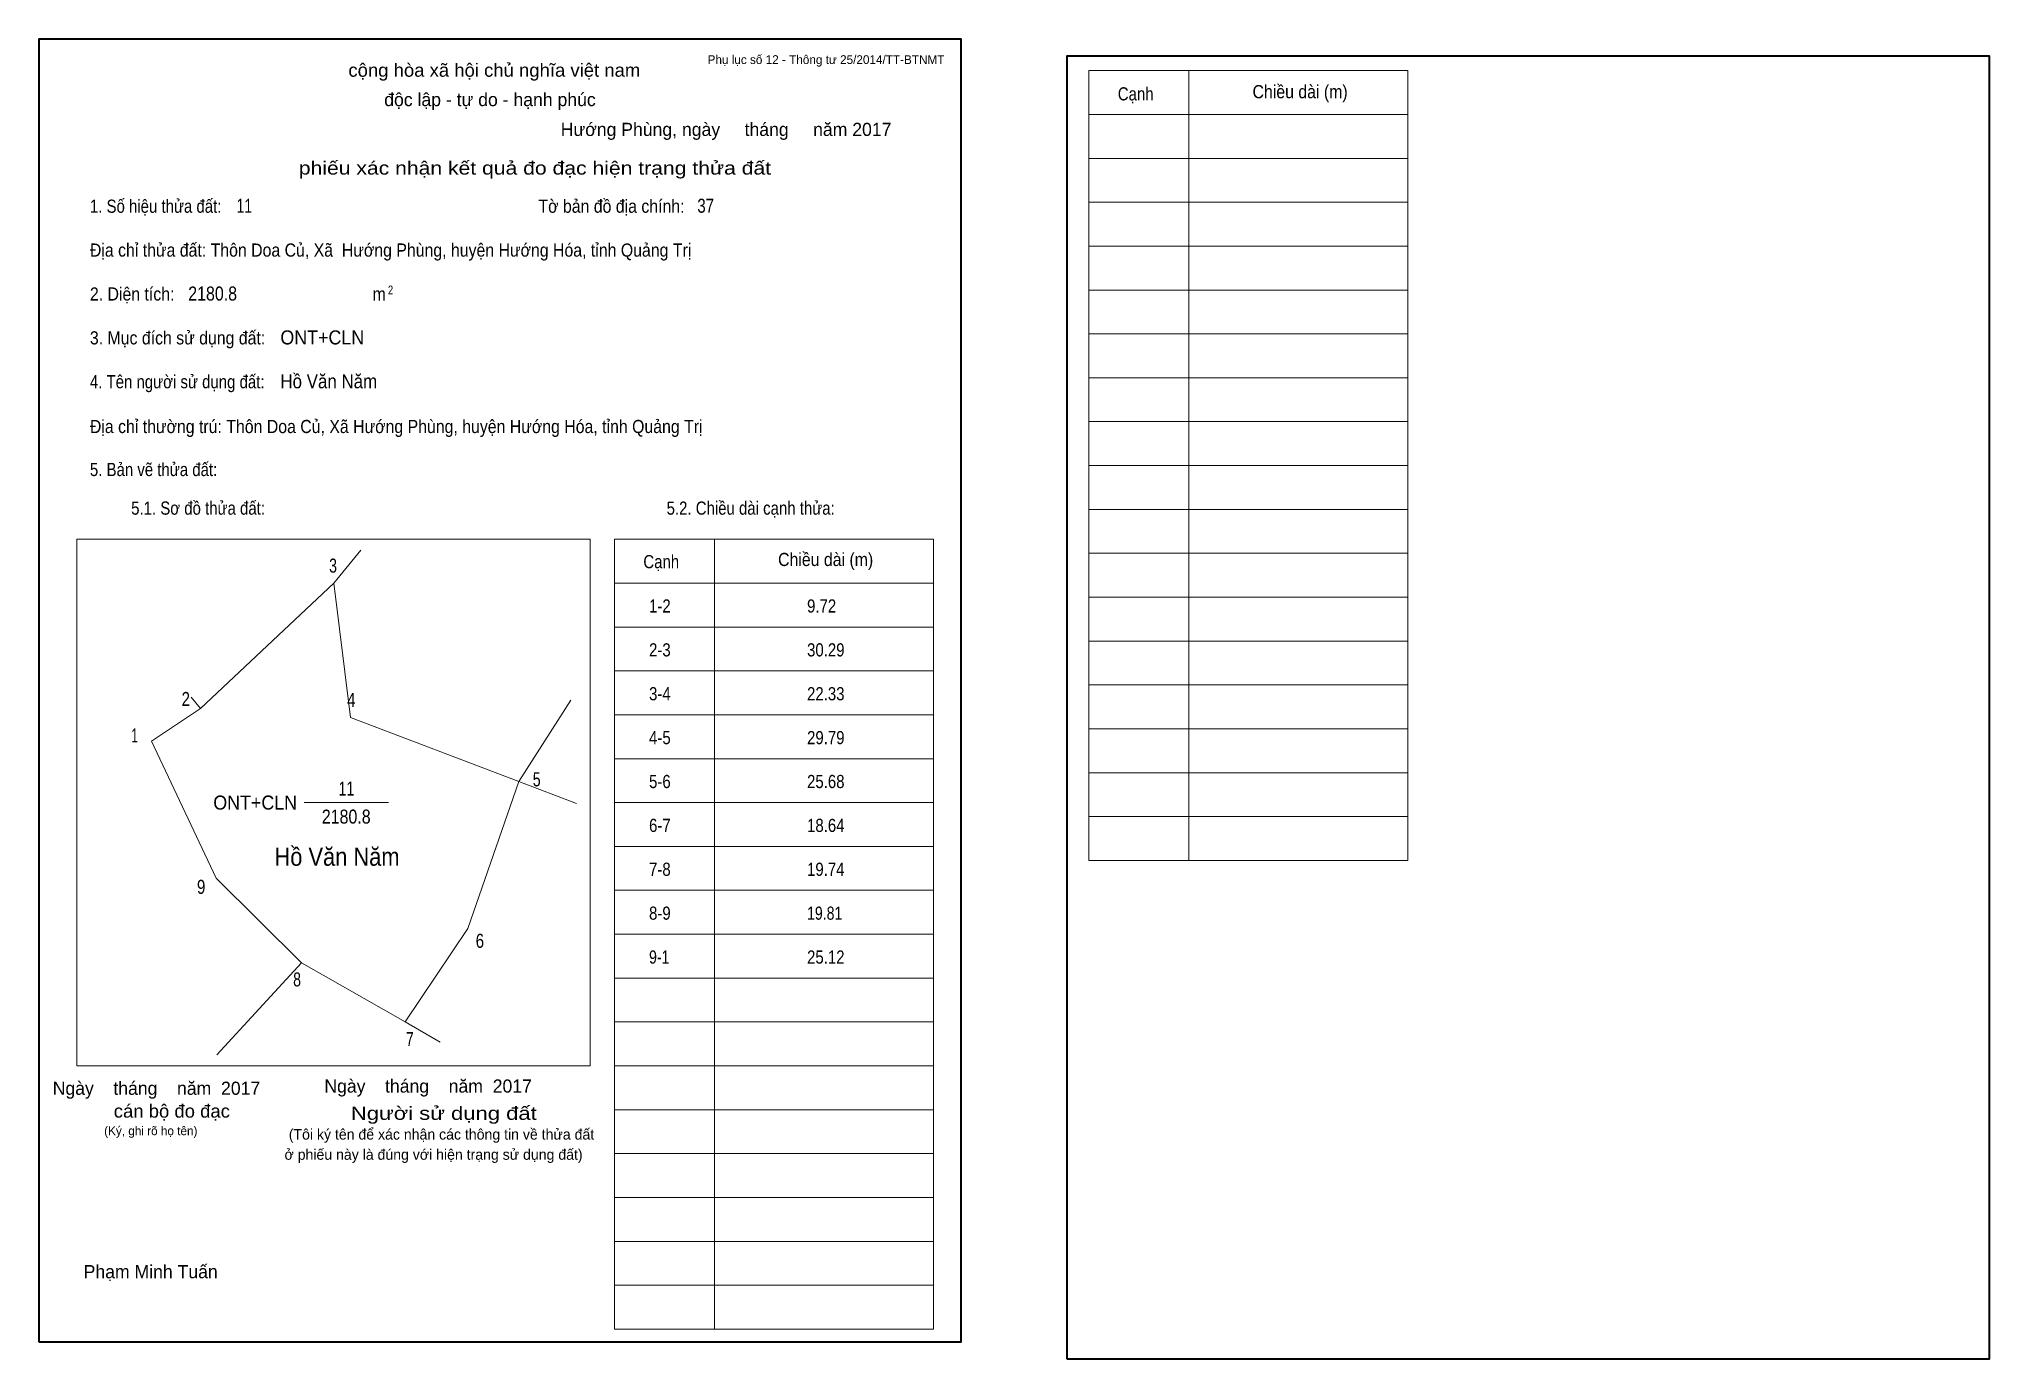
# Model space of a CAD drawing. Header units: centimetres. Extents: x 0 to 44.4, y -0.4 to 29.7.
import ezdxf
from ezdxf.enums import TextEntityAlignment as Align

# ---------------------------------------------------------------- set-up
doc = ezdxf.new("R2010")
doc.units = ezdxf.units.CM
doc.header["$LTSCALE"] = 0.12
for name, color, linetype in [('2', 7, 'Continuous'), ('30', 7, 'Continuous'), ('32', 7, 'Continuous'), ('34', 7, 'Continuous')]:
    doc.layers.add(name, color=color, linetype=linetype)
for name, color, linetype, lineweight in [('33', 7, 'Continuous', 13), ('6', 7, 'Continuous', 13), ('63', 7, 'Continuous', 13)]:
    doc.layers.add(name, color=color, linetype=linetype, lineweight=lineweight)

msp = doc.modelspace()

# ---------------------------------------------------------------- linework, layer by layer
at = {"layer": '33'}
msp.add_line((6.04, 12.3), (7.96, 12.3), dxfattribs=at)
at = {"layer": '6'}
for p, q in [((6.72, 17.3), (7.33, 18.05)), ((3.68, 14.44), (6.72, 17.3)), ((3.68, 14.44), (3.47, 14.7)), ((10.93, 12.78), (12.25, 12.28)), ((5.98, 8.65), (4.04, 10.58)), ((5.98, 8.65), (4.05, 6.55)), ((5.98, 8.65), (8.34, 7.3)), ((8.34, 7.3), (9.14, 6.84))]:
    msp.add_line(p, q, dxfattribs=at)
for points in [[(10.93, 12.78), (7.1, 14.24), (6.72, 17.3)], [(3.68, 14.44), (2.56, 13.7), (4.04, 10.58)], [(12.12, 14.63), (10.93, 12.78), (9.77, 9.43), (8.34, 7.3)]]:
    msp.add_lwpolyline(points, dxfattribs=at)
at = {"layer": '63'}
for p, q in [((23.92, 28.98), (31.19, 28.98)), ((23.92, 10.98), (23.92, 28.98)), ((26.2, 10.98), (26.2, 28.98)), ((31.19, 10.98), (31.19, 28.98)), ((23.92, 27.98), (31.19, 27.98)), ((23.92, 26.98), (31.19, 26.98)), ((23.92, 25.98), (31.19, 25.98)), ((23.92, 24.98), (31.19, 24.98)), ((23.92, 23.98), (31.19, 23.98)), ((23.92, 22.98), (31.19, 22.98)), ((23.92, 21.98), (31.19, 21.98)), ((23.92, 20.98), (31.19, 20.98)), ((23.92, 19.98), (31.19, 19.98)), ((23.92, 18.98), (31.19, 18.98)), ((0.86, 18.3), (12.56, 18.3)), ((0.86, 6.3), (0.86, 18.3)), ((12.56, 6.3), (12.56, 18.3)), ((13.11, 18.3), (20.38, 18.3)), ((13.11, 0.3), (13.11, 18.3)), ((15.39, 0.3), (15.39, 18.3)), ((20.38, 0.3), (20.38, 18.3)), ((23.92, 17.98), (31.19, 17.98)), ((13.11, 17.3), (20.38, 17.3)), ((23.92, 16.98), (31.19, 16.98)), ((13.11, 16.3), (20.38, 16.3)), ((23.92, 15.98), (31.19, 15.98)), ((13.11, 15.3), (20.38, 15.3)), ((23.92, 14.98), (31.19, 14.98)), ((13.11, 14.3), (20.38, 14.3)), ((23.92, 13.98), (31.19, 13.98)), ((13.11, 13.3), (20.38, 13.3)), ((23.92, 12.98), (31.19, 12.98)), ((13.11, 12.3), (20.38, 12.3)), ((23.92, 11.98), (31.19, 11.98)), ((13.11, 11.3), (20.38, 11.3)), ((23.92, 10.98), (31.19, 10.98)), ((13.11, 10.3), (20.38, 10.3)), ((13.11, 9.3), (20.38, 9.3)), ((13.11, 8.3), (20.38, 8.3)), ((13.11, 7.3), (20.38, 7.3)), ((0.86, 6.3), (12.56, 6.3)), ((13.11, 6.3), (20.38, 6.3)), ((13.11, 5.3), (20.38, 5.3)), ((13.11, 4.3), (20.38, 4.3)), ((13.11, 3.3), (20.38, 3.3)), ((13.11, 2.3), (20.38, 2.3)), ((13.11, 1.3), (20.38, 1.3)), ((13.11, 0.3), (20.38, 0.3))]:
    msp.add_line(p, q, dxfattribs=at)
at = {"layer": '63', "lineweight": 35}
for points in [[(0, 0), (0, 29.7), (21, 29.7), (21, 0)], [(23.43, -0.38), (23.43, 29.32), (44.43, 29.32), (44.43, -0.38)]]:
    msp.add_lwpolyline(points, close=True, dxfattribs=at)

# ---------------------------------------------------------------- texts
at = {"layer": '2', "width": 0.9}
msp.add_text('Hồ Văn Năm', height=0.4135, dxfattribs=at).set_placement((6.79, 10.86), align=Align.CENTER)
at = {"layer": '30'}
for s, width, p in [('1-2', 0.85, (13.9, 16.63)), ('9.72', 0.85, (17.5, 16.63)), ('2-3', 0.85, (13.9, 15.63)), ('30.29', 0.85, (17.5, 15.63)), ('3-4', 0.85, (13.9, 14.63)), ('22.33', 0.85, (17.5, 14.63)), ('4-5', 0.85, (13.9, 13.63)), ('29.79', 0.85, (17.5, 13.63)), ('5-6', 0.85, (13.9, 12.63)), ('25.68', 0.85, (17.5, 12.63)), ('6-7', 0.85, (13.9, 11.63)), ('18.64', 0.85, (17.5, 11.63)), ('7-8', 0.85, (13.9, 10.63)), ('19.74', 0.85, (17.5, 10.63)), ('8-9', 0.85, (13.9, 9.63)), ('19.81', 0.8, (17.5, 9.63)), ('9-1', 0.8, (13.9, 8.63)), ('25.12', 0.85, (17.5, 8.63))]:
    msp.add_text(s, height=0.3, dxfattribs=dict(at, width=width)).set_placement(p)
at = {"layer": '32'}
for s, width, p in [('3', 0.75, (6.7, 17.54)), ('2', 0.8, (3.345, 14.5)), ('4', 0.8, (7.115, 14.48)), ('1', 0.65, (2.18, 13.67)), ('5', 0.75, (11.34, 12.67)), ('9', 0.8, (3.695, 10.22)), ('6', 0.8, (10.045, 8.99)), ('8', 0.75, (5.88, 8.11)), ('7', 0.75, (8.45, 6.75))]:
    msp.add_text(s, height=0.32, dxfattribs=dict(at, width=width)).set_placement(p, align=Align.CENTER)
at = {"layer": '33', "width": 0.95}
msp.add_text('ONT+CLN', height=0.32, dxfattribs=at).set_placement((5.88, 12.14), align=Align.RIGHT)
at = {"layer": '33'}
for s, width, p in [('11', 0.75, (7.005, 12.46)), ('2180.8', 0.85, (7, 11.82))]:
    msp.add_text(s, height=0.32, dxfattribs=dict(at, width=width)).set_placement(p, align=Align.CENTER)
at = {"layer": '34'}
for s, width, p in [('11', 0.75, (4.5, 25.74)), ('37', 0.8, (15, 25.74)), ('2180.8', 0.85, (3.4, 23.74)), ('ONT+CLN', 0.95, (5.5, 22.74)), ('Hồ Văn Năm', 0.9, (5.5, 21.74))]:
    msp.add_text(s, height=0.32, dxfattribs=dict(at, width=width)).set_placement(p)
at = {"layer": '63'}
for s, height, p in [('Phụ lục số 12 - Thông tư 25/2014/TT-BTNMT', 0.2, (20.63, 29.13)), ('Ngày    tháng    năm  2017', 0.3, (5.04, 5.64)), ('Ngày    tháng    năm  2017', 0.3, (11.23, 5.69)), ('(Ký, ghi rõ họ tên)', 0.2, (3.61, 4.72))]:
    msp.add_text(s, height=height, dxfattribs=at).set_placement(p, align=Align.RIGHT)
at = {"layer": '63', "width": 1.05}
msp.add_text('cộng hòa xã hội chủ nghĩa việt nam', height=0.3, dxfattribs=at).set_placement((10.375, 28.84), align=Align.CENTER)
at = {"layer": '63'}
for s, height, p in [('độc lập - tự do - hạnh phúc', 0.3, (10.275, 28.17)), ('Hướng Phùng, ngày     tháng     năm 2017', 0.3, (15.655, 27.49)), ('(Tôi ký tên để xác nhận các thông tin về thửa đất ', 0.24, (9.215, 4.62)), ('ở phiếu này là đúng với hiện trạng sử dụng đất)', 0.24, (8.99, 4.16)), ('Phạm Minh Tuấn', 0.3, (2.545, 1.46))]:
    msp.add_text(s, height=height, dxfattribs=at).set_placement(p, align=Align.CENTER)
for s, height, width, p in [('Cạnh', 0.3, 0.85, (24.58, 28.3)), ('Chiều dài (m)', 0.3, 0.9, (27.65, 28.35)), ('1. Số hiệu thửa đất:', 0.3, 0.85, (1.16, 25.74)), ('Tờ bản đồ địa chính:', 0.3, 0.9, (11.38, 25.74)), ('Địa chỉ thửa đất: Thôn Doa Củ, Xã  Hướng Phùng, huyện Hướng Hóa, tỉnh Quảng Trị', 0.3, 0.9, (1.16, 24.74)), ('2. Diện tích:', 0.3, 0.9, (1.16, 23.74)), ('2', 0.2, 0.8, (7.95, 23.88)), ('m', 0.3, 0.9, (7.6, 23.74)), ('3. Mục đích sử dụng đất:', 0.3, 0.9, (1.16, 22.74)), ('4. Tên người sử dụng đất:', 0.3, 0.85, (1.16, 21.74)), ('Địa chỉ thường trú: Thôn Doa Củ, Xã Hướng Phùng, huyện Hướng Hóa, tỉnh Quảng Trị', 0.3, 0.9, (1.16, 20.72)), ('5. Bản vẽ thửa đất:', 0.3, 0.85, (1.16, 19.74)), ('5.1. Sơ đồ thửa đất:', 0.3, 0.85, (2.1, 18.86)), ('5.2. Chiều dài cạnh thửa:', 0.3, 0.85, (14.3, 18.86)), ('Cạnh', 0.3, 0.85, (13.77, 17.64)), ('Chiều dài (m)', 0.3, 0.9, (16.84, 17.69))]:
    msp.add_text(s, height=height, dxfattribs=dict(at, width=width)).set_placement(p)
for s, width, p in [('phiếu xác nhận kết quả đo đạc hiện trạng thửa đất', 1.2, (16.68, 26.61)), ('cán bộ đo đạc', 1.05, (4.35, 5.12)), ('Người sử dụng đất', 1.25, (11.34, 5.07))]:
    msp.add_text(s, height=0.3, dxfattribs=dict(at, width=width)).set_placement(p, align=Align.RIGHT)

doc.saveas('drawing.dxf')
